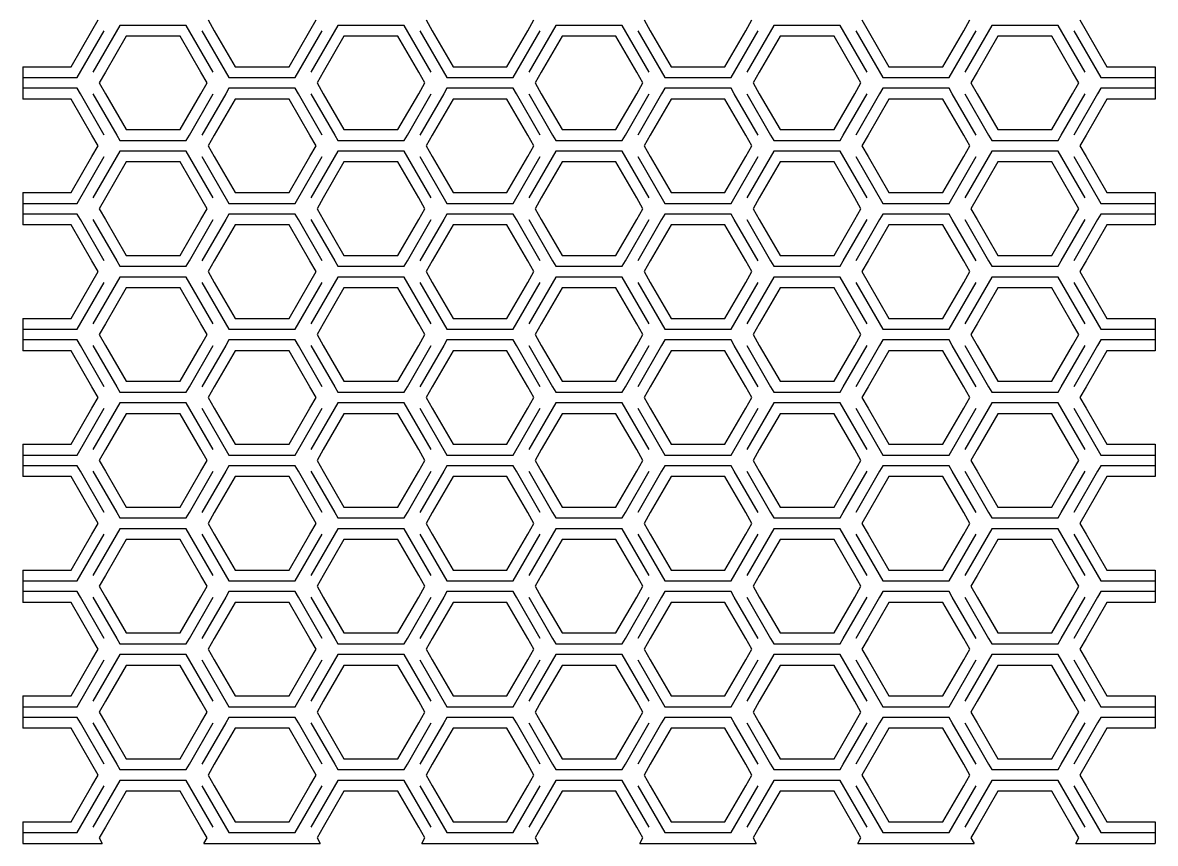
# Model space of a CAD drawing. Extents: x -52 to 52, y -73 to 73.
# Drawn here: x -52.5 to 52.5, y -73.5 to 2.6 of the extents above; entities that cross this region are included whole.
import ezdxf

# ---------------------------------------------------------------- set-up
doc = ezdxf.new("R2010")
doc.units = 0
doc.header["$MEASUREMENT"] = 0
doc.layers.get('0').update_dxf_attribs({"linetype": 'CONTINUOUS'})

msp = doc.modelspace()

# ---------------------------------------------------------------- linework, layer by layer
for p, q in [((-46.07, 1.83), (-45.49, 2.83)), ((-43.47, 2.33), (-45.97, -2)), ((-37.31, 2.33), (-43.47, 2.33)), ((-34.81, -2), (-37.31, 2.33)), ((-35.29, 2.83), (-34.72, 1.83)), ((-25.87, 1.83), (-25.29, 2.83)), ((-23.27, 2.33), (-25.77, -2)), ((-17.12, 2.33), (-23.27, 2.33)), ((-14.62, -2), (-17.12, 2.33)), ((-15.1, 2.83), (-14.52, 1.83)), ((-5.68, 1.83), (-5.1, 2.83)), ((-3.08, 2.33), (-5.58, -2)), ((3.08, 2.33), (-3.08, 2.33)), ((5.58, -2), (3.08, 2.33)), ((5.1, 2.83), (5.68, 1.83)), ((14.52, 1.83), (15.1, 2.83)), ((17.12, 2.33), (14.62, -2)), ((23.27, 2.33), (17.12, 2.33)), ((25.77, -2), (23.27, 2.33)), ((25.29, 2.83), (25.87, 1.83)), ((34.72, 1.83), (35.29, 2.83)), ((37.31, 2.33), (34.81, -2)), ((43.47, 2.33), (37.31, 2.33)), ((45.97, -2), (43.47, 2.33)), ((45.49, 2.83), (46.07, 1.83)), ((-47.99, -1.5), (-46.07, 1.83)), ((-47.41, -2.5), (-44.91, 1.83)), ((-42.89, 1.33), (-44.81, -2)), ((-37.89, 1.33), (-42.89, 1.33)), ((-35.97, -2), (-37.89, 1.33)), ((-35.87, 1.83), (-33.37, -2.5)), ((-34.72, 1.83), (-32.79, -1.5)), ((-27.79, -1.5), (-25.87, 1.83)), ((-27.22, -2.5), (-24.72, 1.83)), ((-22.7, 1.33), (-24.62, -2)), ((-17.7, 1.33), (-22.7, 1.33)), ((-15.77, -2), (-17.7, 1.33)), ((-15.68, 1.83), (-13.18, -2.5)), ((-14.52, 1.83), (-12.6, -1.5)), ((-7.6, -1.5), (-5.68, 1.83)), ((-7.02, -2.5), (-4.52, 1.83)), ((-2.5, 1.33), (-4.42, -2)), ((2.5, 1.33), (-2.5, 1.33)), ((4.42, -2), (2.5, 1.33)), ((4.52, 1.83), (7.02, -2.5)), ((5.68, 1.83), (7.6, -1.5)), ((12.6, -1.5), (14.52, 1.83)), ((13.18, -2.5), (15.68, 1.83)), ((17.7, 1.33), (15.77, -2)), ((22.7, 1.33), (17.7, 1.33)), ((24.62, -2), (22.7, 1.33)), ((24.72, 1.83), (27.22, -2.5)), ((25.87, 1.83), (27.79, -1.5)), ((32.79, -1.5), (34.72, 1.83)), ((33.37, -2.5), (35.87, 1.83)), ((37.89, 1.33), (35.97, -2)), ((42.89, 1.33), (37.89, 1.33)), ((44.81, -2), (42.89, 1.33)), ((44.91, 1.83), (47.41, -2.5)), ((46.07, 1.83), (47.99, -1.5)), ((-52.47, -1.5), (-52.47, -2.5)), ((-52.47, -1.5), (-47.99, -1.5)), ((-44.81, -2), (-45.39, -3)), ((-35.39, -3), (-35.97, -2)), ((-32.79, -1.5), (-27.79, -1.5)), ((-24.62, -2), (-25.2, -3)), ((-15.2, -3), (-15.77, -2)), ((-12.6, -1.5), (-7.6, -1.5)), ((-4.42, -2), (-5, -3)), ((5, -3), (4.42, -2)), ((7.6, -1.5), (12.6, -1.5)), ((15.77, -2), (15.2, -3)), ((25.2, -3), (24.62, -2)), ((27.79, -1.5), (32.79, -1.5)), ((35.97, -2), (35.39, -3)), ((45.39, -3), (44.81, -2)), ((47.99, -1.5), (52.47, -1.5)), ((52.47, -1.5), (52.47, -2.5)), ((-52.47, -2.5), (-52.47, -3.5)), ((-52.47, -2.5), (-47.41, -2.5)), ((-45.39, -3), (-44.81, -4)), ((-35.97, -4), (-35.39, -3)), ((-33.37, -2.5), (-27.22, -2.5)), ((-25.2, -3), (-24.62, -4)), ((-15.77, -4), (-15.2, -3)), ((-13.18, -2.5), (-7.02, -2.5)), ((-5, -3), (-4.42, -4)), ((4.42, -4), (5, -3)), ((7.02, -2.5), (13.18, -2.5)), ((15.2, -3), (15.77, -4)), ((24.62, -4), (25.2, -3)), ((27.22, -2.5), (33.37, -2.5)), ((35.39, -3), (35.97, -4)), ((44.81, -4), (45.39, -3)), ((47.41, -2.5), (52.47, -2.5)), ((52.47, -2.5), (52.47, -3.5)), ((-47.41, -3.5), (-52.47, -3.5)), ((-52.47, -3.5), (-52.47, -4.5)), ((-47.12, -4), (-47.41, -3.5)), ((-44.91, -7.83), (-47.12, -4)), ((-45.97, -4), (-43.76, -7.83)), ((-44.81, -4), (-42.89, -7.33)), ((-37.89, -7.33), (-35.97, -4)), ((-37.03, -7.83), (-34.81, -4)), ((-33.66, -4), (-35.87, -7.83)), ((-33.37, -3.5), (-33.66, -4)), ((-27.22, -3.5), (-33.37, -3.5)), ((-26.93, -4), (-27.22, -3.5)), ((-24.72, -7.83), (-26.93, -4)), ((-25.77, -4), (-23.56, -7.83)), ((-24.62, -4), (-22.7, -7.33)), ((-17.7, -7.33), (-15.77, -4)), ((-16.83, -7.83), (-14.62, -4)), ((-13.46, -4), (-15.68, -7.83)), ((-13.18, -3.5), (-13.46, -4)), ((-7.02, -3.5), (-13.18, -3.5)), ((-6.73, -4), (-7.02, -3.5)), ((-4.52, -7.83), (-6.73, -4)), ((-5.58, -4), (-3.37, -7.83)), ((-4.42, -4), (-2.5, -7.33)), ((2.5, -7.33), (4.42, -4)), ((3.37, -7.83), (5.58, -4)), ((6.73, -4), (4.52, -7.83)), ((7.02, -3.5), (6.73, -4)), ((13.18, -3.5), (7.02, -3.5)), ((13.46, -4), (13.18, -3.5)), ((15.68, -7.83), (13.46, -4)), ((14.62, -4), (16.83, -7.83)), ((15.77, -4), (17.7, -7.33)), ((22.7, -7.33), (24.62, -4)), ((23.56, -7.83), (25.77, -4)), ((26.93, -4), (24.72, -7.83)), ((27.22, -3.5), (26.93, -4)), ((33.37, -3.5), (27.22, -3.5)), ((33.66, -4), (33.37, -3.5)), ((35.87, -7.83), (33.66, -4)), ((34.81, -4), (37.03, -7.83)), ((35.97, -4), (37.89, -7.33)), ((42.89, -7.33), (44.81, -4)), ((43.76, -7.83), (45.97, -4)), ((47.12, -4), (44.91, -7.83)), ((47.41, -3.5), (47.12, -4)), ((52.47, -3.5), (47.41, -3.5)), ((52.47, -3.5), (52.47, -4.5)), ((-47.99, -4.5), (-52.47, -4.5)), ((-46.07, -7.83), (-47.99, -4.5)), ((-32.79, -4.5), (-34.72, -7.83)), ((-27.79, -4.5), (-32.79, -4.5)), ((-25.87, -7.83), (-27.79, -4.5)), ((-12.6, -4.5), (-14.52, -7.83)), ((-7.6, -4.5), (-12.6, -4.5)), ((-5.68, -7.83), (-7.6, -4.5)), ((7.6, -4.5), (5.68, -7.83)), ((12.6, -4.5), (7.6, -4.5)), ((14.52, -7.83), (12.6, -4.5)), ((27.79, -4.5), (25.87, -7.83)), ((32.79, -4.5), (27.79, -4.5)), ((34.72, -7.83), (32.79, -4.5)), ((47.99, -4.5), (46.07, -7.83)), ((52.47, -4.5), (47.99, -4.5)), ((-42.89, -7.33), (-37.89, -7.33)), ((-22.7, -7.33), (-17.7, -7.33)), ((-2.5, -7.33), (2.5, -7.33)), ((17.7, -7.33), (22.7, -7.33)), ((37.89, -7.33), (42.89, -7.33)), ((-45.49, -8.83), (-46.07, -7.83)), ((-43.76, -7.83), (-43.47, -8.33)), ((-43.47, -8.33), (-37.31, -8.33)), ((-37.31, -8.33), (-37.03, -7.83)), ((-34.72, -7.83), (-35.29, -8.83)), ((-25.29, -8.83), (-25.87, -7.83)), ((-23.56, -7.83), (-23.27, -8.33)), ((-23.27, -8.33), (-17.12, -8.33)), ((-17.12, -8.33), (-16.83, -7.83)), ((-14.52, -7.83), (-15.1, -8.83)), ((-5.1, -8.83), (-5.68, -7.83)), ((-3.37, -7.83), (-3.08, -8.33)), ((-3.08, -8.33), (3.08, -8.33)), ((3.08, -8.33), (3.37, -7.83)), ((5.68, -7.83), (5.1, -8.83)), ((15.1, -8.83), (14.52, -7.83)), ((16.83, -7.83), (17.12, -8.33)), ((17.12, -8.33), (23.27, -8.33)), ((23.27, -8.33), (23.56, -7.83)), ((25.87, -7.83), (25.29, -8.83)), ((35.29, -8.83), (34.72, -7.83)), ((37.03, -7.83), (37.31, -8.33)), ((37.31, -8.33), (43.47, -8.33)), ((43.47, -8.33), (43.76, -7.83)), ((46.07, -7.83), (45.49, -8.83)), ((-46.07, -9.83), (-45.49, -8.83)), ((-43.47, -9.33), (-45.97, -13.66)), ((-37.31, -9.33), (-43.47, -9.33)), ((-34.81, -13.66), (-37.31, -9.33)), ((-35.29, -8.83), (-34.72, -9.83)), ((-25.87, -9.83), (-25.29, -8.83)), ((-23.27, -9.33), (-25.77, -13.66)), ((-17.12, -9.33), (-23.27, -9.33)), ((-14.62, -13.66), (-17.12, -9.33)), ((-15.1, -8.83), (-14.52, -9.83)), ((-5.68, -9.83), (-5.1, -8.83)), ((-3.08, -9.33), (-5.58, -13.66)), ((3.08, -9.33), (-3.08, -9.33)), ((5.58, -13.66), (3.08, -9.33)), ((5.1, -8.83), (5.68, -9.83)), ((14.52, -9.83), (15.1, -8.83)), ((17.12, -9.33), (14.62, -13.66)), ((23.27, -9.33), (17.12, -9.33)), ((25.77, -13.66), (23.27, -9.33)), ((25.29, -8.83), (25.87, -9.83)), ((34.72, -9.83), (35.29, -8.83)), ((37.31, -9.33), (34.81, -13.66)), ((43.47, -9.33), (37.31, -9.33)), ((45.97, -13.66), (43.47, -9.33)), ((45.49, -8.83), (46.07, -9.83)), ((-47.99, -13.16), (-46.07, -9.83)), ((-47.41, -14.16), (-44.91, -9.83)), ((-42.89, -10.33), (-44.81, -13.66)), ((-37.89, -10.33), (-42.89, -10.33)), ((-35.97, -13.66), (-37.89, -10.33)), ((-35.87, -9.83), (-33.37, -14.16)), ((-34.72, -9.83), (-32.79, -13.16)), ((-27.79, -13.16), (-25.87, -9.83)), ((-27.22, -14.16), (-24.72, -9.83)), ((-22.7, -10.33), (-24.62, -13.66)), ((-17.7, -10.33), (-22.7, -10.33)), ((-15.77, -13.66), (-17.7, -10.33)), ((-15.68, -9.83), (-13.18, -14.16)), ((-14.52, -9.83), (-12.6, -13.16)), ((-7.6, -13.16), (-5.68, -9.83)), ((-7.02, -14.16), (-4.52, -9.83)), ((-2.5, -10.33), (-4.42, -13.66)), ((2.5, -10.33), (-2.5, -10.33)), ((4.42, -13.66), (2.5, -10.33)), ((4.52, -9.83), (7.02, -14.16)), ((5.68, -9.83), (7.6, -13.16)), ((12.6, -13.16), (14.52, -9.83)), ((13.18, -14.16), (15.68, -9.83)), ((17.7, -10.33), (15.77, -13.66)), ((22.7, -10.33), (17.7, -10.33)), ((24.62, -13.66), (22.7, -10.33)), ((24.72, -9.83), (27.22, -14.16)), ((25.87, -9.83), (27.79, -13.16)), ((32.79, -13.16), (34.72, -9.83)), ((33.37, -14.16), (35.87, -9.83)), ((37.89, -10.33), (35.97, -13.66)), ((42.89, -10.33), (37.89, -10.33)), ((44.81, -13.66), (42.89, -10.33)), ((44.91, -9.83), (47.41, -14.16)), ((46.07, -9.83), (47.99, -13.16)), ((-52.47, -13.16), (-47.99, -13.16)), ((-52.47, -13.16), (-52.47, -14.16)), ((-32.79, -13.16), (-27.79, -13.16)), ((-12.6, -13.16), (-7.6, -13.16)), ((7.6, -13.16), (12.6, -13.16)), ((27.79, -13.16), (32.79, -13.16)), ((47.99, -13.16), (52.47, -13.16)), ((52.47, -13.16), (52.47, -14.16)), ((-52.47, -14.16), (-47.41, -14.16)), ((-52.47, -14.16), (-52.47, -15.16)), ((-44.81, -13.66), (-45.39, -14.66)), ((-45.39, -14.66), (-44.81, -15.66)), ((-35.39, -14.66), (-35.97, -13.66)), ((-35.97, -15.66), (-35.39, -14.66)), ((-33.37, -14.16), (-27.22, -14.16)), ((-24.62, -13.66), (-25.2, -14.66)), ((-25.2, -14.66), (-24.62, -15.66)), ((-15.2, -14.66), (-15.77, -13.66)), ((-15.77, -15.66), (-15.2, -14.66)), ((-13.18, -14.16), (-7.02, -14.16)), ((-4.42, -13.66), (-5, -14.66)), ((-5, -14.66), (-4.42, -15.66)), ((5, -14.66), (4.42, -13.66)), ((4.42, -15.66), (5, -14.66)), ((7.02, -14.16), (13.18, -14.16)), ((15.77, -13.66), (15.2, -14.66)), ((15.2, -14.66), (15.77, -15.66)), ((25.2, -14.66), (24.62, -13.66)), ((24.62, -15.66), (25.2, -14.66)), ((27.22, -14.16), (33.37, -14.16)), ((35.97, -13.66), (35.39, -14.66)), ((35.39, -14.66), (35.97, -15.66)), ((45.39, -14.66), (44.81, -13.66)), ((44.81, -15.66), (45.39, -14.66)), ((47.41, -14.16), (52.47, -14.16)), ((52.47, -14.16), (52.47, -15.16)), ((-47.41, -15.16), (-52.47, -15.16)), ((-52.47, -15.16), (-52.47, -16.16)), ((-47.12, -15.66), (-47.41, -15.16)), ((-44.91, -19.49), (-47.12, -15.66)), ((-45.97, -15.66), (-43.76, -19.49)), ((-44.81, -15.66), (-42.89, -18.99)), ((-37.89, -18.99), (-35.97, -15.66)), ((-37.03, -19.49), (-34.81, -15.66)), ((-33.66, -15.66), (-35.87, -19.49)), ((-33.37, -15.16), (-33.66, -15.66)), ((-27.22, -15.16), (-33.37, -15.16)), ((-26.93, -15.66), (-27.22, -15.16)), ((-24.72, -19.49), (-26.93, -15.66)), ((-25.77, -15.66), (-23.56, -19.49)), ((-24.62, -15.66), (-22.7, -18.99)), ((-17.7, -18.99), (-15.77, -15.66)), ((-16.83, -19.49), (-14.62, -15.66)), ((-13.46, -15.66), (-15.68, -19.49)), ((-13.18, -15.16), (-13.46, -15.66)), ((-7.02, -15.16), (-13.18, -15.16)), ((-6.73, -15.66), (-7.02, -15.16)), ((-4.52, -19.49), (-6.73, -15.66)), ((-5.58, -15.66), (-3.37, -19.49)), ((-4.42, -15.66), (-2.5, -18.99)), ((2.5, -18.99), (4.42, -15.66)), ((3.37, -19.49), (5.58, -15.66)), ((6.73, -15.66), (4.52, -19.49)), ((7.02, -15.16), (6.73, -15.66)), ((13.18, -15.16), (7.02, -15.16)), ((13.46, -15.66), (13.18, -15.16)), ((15.68, -19.49), (13.46, -15.66)), ((14.62, -15.66), (16.83, -19.49)), ((15.77, -15.66), (17.7, -18.99)), ((22.7, -18.99), (24.62, -15.66)), ((23.56, -19.49), (25.77, -15.66)), ((26.93, -15.66), (24.72, -19.49)), ((27.22, -15.16), (26.93, -15.66)), ((33.37, -15.16), (27.22, -15.16)), ((33.66, -15.66), (33.37, -15.16)), ((35.87, -19.49), (33.66, -15.66)), ((34.81, -15.66), (37.03, -19.49)), ((35.97, -15.66), (37.89, -18.99)), ((42.89, -18.99), (44.81, -15.66)), ((43.76, -19.49), (45.97, -15.66)), ((47.12, -15.66), (44.91, -19.49)), ((47.41, -15.16), (47.12, -15.66)), ((52.47, -15.16), (47.41, -15.16)), ((52.47, -15.16), (52.47, -16.16)), ((-47.99, -16.16), (-52.47, -16.16)), ((-46.07, -19.49), (-47.99, -16.16)), ((-32.79, -16.16), (-34.72, -19.49)), ((-27.79, -16.16), (-32.79, -16.16)), ((-25.87, -19.49), (-27.79, -16.16)), ((-12.6, -16.16), (-14.52, -19.49)), ((-7.6, -16.16), (-12.6, -16.16)), ((-5.68, -19.49), (-7.6, -16.16)), ((7.6, -16.16), (5.68, -19.49)), ((12.6, -16.16), (7.6, -16.16)), ((14.52, -19.49), (12.6, -16.16)), ((27.79, -16.16), (25.87, -19.49)), ((32.79, -16.16), (27.79, -16.16)), ((34.72, -19.49), (32.79, -16.16)), ((47.99, -16.16), (46.07, -19.49)), ((52.47, -16.16), (47.99, -16.16)), ((-45.49, -20.49), (-46.07, -19.49)), ((-43.76, -19.49), (-43.47, -19.99)), ((-42.89, -18.99), (-37.89, -18.99)), ((-37.31, -19.99), (-37.03, -19.49)), ((-34.72, -19.49), (-35.29, -20.49)), ((-25.29, -20.49), (-25.87, -19.49)), ((-23.56, -19.49), (-23.27, -19.99)), ((-22.7, -18.99), (-17.7, -18.99)), ((-17.12, -19.99), (-16.83, -19.49)), ((-14.52, -19.49), (-15.1, -20.49)), ((-5.1, -20.49), (-5.68, -19.49)), ((-3.37, -19.49), (-3.08, -19.99)), ((-2.5, -18.99), (2.5, -18.99)), ((3.08, -19.99), (3.37, -19.49)), ((5.68, -19.49), (5.1, -20.49)), ((15.1, -20.49), (14.52, -19.49)), ((16.83, -19.49), (17.12, -19.99)), ((17.7, -18.99), (22.7, -18.99)), ((23.27, -19.99), (23.56, -19.49)), ((25.87, -19.49), (25.29, -20.49)), ((35.29, -20.49), (34.72, -19.49)), ((37.03, -19.49), (37.31, -19.99)), ((37.89, -18.99), (42.89, -18.99)), ((43.47, -19.99), (43.76, -19.49)), ((46.07, -19.49), (45.49, -20.49)), ((-46.07, -21.49), (-45.49, -20.49)), ((-43.47, -19.99), (-37.31, -19.99)), ((-35.29, -20.49), (-34.72, -21.49)), ((-25.87, -21.49), (-25.29, -20.49)), ((-23.27, -19.99), (-17.12, -19.99)), ((-15.1, -20.49), (-14.52, -21.49)), ((-5.68, -21.49), (-5.1, -20.49)), ((-3.08, -19.99), (3.08, -19.99)), ((5.1, -20.49), (5.68, -21.49)), ((14.52, -21.49), (15.1, -20.49)), ((17.12, -19.99), (23.27, -19.99)), ((25.29, -20.49), (25.87, -21.49)), ((34.72, -21.49), (35.29, -20.49)), ((37.31, -19.99), (43.47, -19.99)), ((45.49, -20.49), (46.07, -21.49)), ((-47.99, -24.82), (-46.07, -21.49)), ((-47.41, -25.82), (-44.91, -21.49)), ((-43.47, -20.99), (-45.97, -25.32)), ((-42.89, -21.99), (-44.81, -25.32)), ((-37.31, -20.99), (-43.47, -20.99)), ((-37.89, -21.99), (-42.89, -21.99)), ((-35.97, -25.32), (-37.89, -21.99)), ((-34.81, -25.32), (-37.31, -20.99)), ((-35.87, -21.49), (-33.37, -25.82)), ((-34.72, -21.49), (-32.79, -24.82)), ((-27.79, -24.82), (-25.87, -21.49)), ((-27.22, -25.82), (-24.72, -21.49)), ((-23.27, -20.99), (-25.77, -25.32)), ((-22.7, -21.99), (-24.62, -25.32)), ((-17.12, -20.99), (-23.27, -20.99)), ((-17.7, -21.99), (-22.7, -21.99)), ((-15.77, -25.32), (-17.7, -21.99)), ((-14.62, -25.32), (-17.12, -20.99)), ((-15.68, -21.49), (-13.18, -25.82)), ((-14.52, -21.49), (-12.6, -24.82)), ((-7.6, -24.82), (-5.68, -21.49)), ((-7.02, -25.82), (-4.52, -21.49)), ((-3.08, -20.99), (-5.58, -25.32)), ((-2.5, -21.99), (-4.42, -25.32)), ((3.08, -20.99), (-3.08, -20.99)), ((2.5, -21.99), (-2.5, -21.99)), ((4.42, -25.32), (2.5, -21.99)), ((5.58, -25.32), (3.08, -20.99)), ((4.52, -21.49), (7.02, -25.82)), ((5.68, -21.49), (7.6, -24.82)), ((12.6, -24.82), (14.52, -21.49)), ((13.18, -25.82), (15.68, -21.49)), ((17.12, -20.99), (14.62, -25.32)), ((17.7, -21.99), (15.77, -25.32)), ((23.27, -20.99), (17.12, -20.99)), ((22.7, -21.99), (17.7, -21.99)), ((24.62, -25.32), (22.7, -21.99)), ((25.77, -25.32), (23.27, -20.99)), ((24.72, -21.49), (27.22, -25.82)), ((25.87, -21.49), (27.79, -24.82)), ((32.79, -24.82), (34.72, -21.49)), ((33.37, -25.82), (35.87, -21.49)), ((37.31, -20.99), (34.81, -25.32)), ((37.89, -21.99), (35.97, -25.32)), ((43.47, -20.99), (37.31, -20.99)), ((42.89, -21.99), (37.89, -21.99)), ((44.81, -25.32), (42.89, -21.99)), ((45.97, -25.32), (43.47, -20.99)), ((44.91, -21.49), (47.41, -25.82)), ((46.07, -21.49), (47.99, -24.82)), ((-52.47, -24.82), (-47.99, -24.82)), ((-52.47, -24.82), (-52.47, -25.82)), ((-32.79, -24.82), (-27.79, -24.82)), ((-12.6, -24.82), (-7.6, -24.82)), ((7.6, -24.82), (12.6, -24.82)), ((27.79, -24.82), (32.79, -24.82)), ((47.99, -24.82), (52.47, -24.82)), ((52.47, -24.82), (52.47, -25.82)), ((-52.47, -25.82), (-47.41, -25.82)), ((-52.47, -25.82), (-52.47, -26.82)), ((-44.81, -25.32), (-45.39, -26.32)), ((-35.39, -26.32), (-35.97, -25.32)), ((-33.37, -25.82), (-27.22, -25.82)), ((-24.62, -25.32), (-25.2, -26.32)), ((-15.2, -26.32), (-15.77, -25.32)), ((-13.18, -25.82), (-7.02, -25.82)), ((-4.42, -25.32), (-5, -26.32)), ((5, -26.32), (4.42, -25.32)), ((7.02, -25.82), (13.18, -25.82)), ((15.77, -25.32), (15.2, -26.32)), ((25.2, -26.32), (24.62, -25.32)), ((27.22, -25.82), (33.37, -25.82)), ((35.97, -25.32), (35.39, -26.32)), ((45.39, -26.32), (44.81, -25.32)), ((47.41, -25.82), (52.47, -25.82)), ((52.47, -25.82), (52.47, -26.82)), ((-47.41, -26.82), (-52.47, -26.82)), ((-52.47, -26.82), (-52.47, -27.82)), ((-47.12, -27.32), (-47.41, -26.82)), ((-45.39, -26.32), (-44.81, -27.32)), ((-35.97, -27.32), (-35.39, -26.32)), ((-33.37, -26.82), (-33.66, -27.32)), ((-27.22, -26.82), (-33.37, -26.82)), ((-26.93, -27.32), (-27.22, -26.82)), ((-25.2, -26.32), (-24.62, -27.32)), ((-15.77, -27.32), (-15.2, -26.32)), ((-13.18, -26.82), (-13.46, -27.32)), ((-7.02, -26.82), (-13.18, -26.82)), ((-6.73, -27.32), (-7.02, -26.82)), ((-5, -26.32), (-4.42, -27.32)), ((4.42, -27.32), (5, -26.32)), ((7.02, -26.82), (6.73, -27.32)), ((13.18, -26.82), (7.02, -26.82)), ((13.46, -27.32), (13.18, -26.82)), ((15.2, -26.32), (15.77, -27.32)), ((24.62, -27.32), (25.2, -26.32)), ((27.22, -26.82), (26.93, -27.32)), ((33.37, -26.82), (27.22, -26.82)), ((33.66, -27.32), (33.37, -26.82)), ((35.39, -26.32), (35.97, -27.32)), ((44.81, -27.32), (45.39, -26.32)), ((47.41, -26.82), (47.12, -27.32)), ((52.47, -26.82), (47.41, -26.82)), ((52.47, -26.82), (52.47, -27.82)), ((-47.99, -27.82), (-52.47, -27.82)), ((-46.07, -31.15), (-47.99, -27.82)), ((-44.91, -31.15), (-47.12, -27.32)), ((-45.97, -27.32), (-43.76, -31.15)), ((-44.81, -27.32), (-42.89, -30.65)), ((-37.89, -30.65), (-35.97, -27.32)), ((-37.03, -31.15), (-34.81, -27.32)), ((-33.66, -27.32), (-35.87, -31.15)), ((-32.79, -27.82), (-34.72, -31.15)), ((-27.79, -27.82), (-32.79, -27.82)), ((-25.87, -31.15), (-27.79, -27.82)), ((-24.72, -31.15), (-26.93, -27.32)), ((-25.77, -27.32), (-23.56, -31.15)), ((-24.62, -27.32), (-22.7, -30.65)), ((-17.7, -30.65), (-15.77, -27.32)), ((-16.83, -31.15), (-14.62, -27.32)), ((-13.46, -27.32), (-15.68, -31.15)), ((-12.6, -27.82), (-14.52, -31.15)), ((-7.6, -27.82), (-12.6, -27.82)), ((-5.68, -31.15), (-7.6, -27.82)), ((-4.52, -31.15), (-6.73, -27.32)), ((-5.58, -27.32), (-3.37, -31.15)), ((-4.42, -27.32), (-2.5, -30.65)), ((2.5, -30.65), (4.42, -27.32)), ((3.37, -31.15), (5.58, -27.32)), ((6.73, -27.32), (4.52, -31.15)), ((7.6, -27.82), (5.68, -31.15)), ((12.6, -27.82), (7.6, -27.82)), ((14.52, -31.15), (12.6, -27.82)), ((15.68, -31.15), (13.46, -27.32)), ((14.62, -27.32), (16.83, -31.15)), ((15.77, -27.32), (17.7, -30.65)), ((22.7, -30.65), (24.62, -27.32)), ((23.56, -31.15), (25.77, -27.32)), ((26.93, -27.32), (24.72, -31.15)), ((27.79, -27.82), (25.87, -31.15)), ((32.79, -27.82), (27.79, -27.82)), ((34.72, -31.15), (32.79, -27.82)), ((35.87, -31.15), (33.66, -27.32)), ((34.81, -27.32), (37.03, -31.15)), ((35.97, -27.32), (37.89, -30.65)), ((42.89, -30.65), (44.81, -27.32)), ((43.76, -31.15), (45.97, -27.32)), ((47.12, -27.32), (44.91, -31.15)), ((47.99, -27.82), (46.07, -31.15)), ((52.47, -27.82), (47.99, -27.82)), ((-45.49, -32.15), (-46.07, -31.15)), ((-43.76, -31.15), (-43.47, -31.65)), ((-42.89, -30.65), (-37.89, -30.65)), ((-37.31, -31.65), (-37.03, -31.15)), ((-34.72, -31.15), (-35.29, -32.15)), ((-25.29, -32.15), (-25.87, -31.15)), ((-23.56, -31.15), (-23.27, -31.65)), ((-22.7, -30.65), (-17.7, -30.65)), ((-17.12, -31.65), (-16.83, -31.15)), ((-14.52, -31.15), (-15.1, -32.15)), ((-5.1, -32.15), (-5.68, -31.15)), ((-3.37, -31.15), (-3.08, -31.65)), ((-2.5, -30.65), (2.5, -30.65)), ((3.08, -31.65), (3.37, -31.15)), ((5.68, -31.15), (5.1, -32.15)), ((15.1, -32.15), (14.52, -31.15)), ((16.83, -31.15), (17.12, -31.65)), ((17.7, -30.65), (22.7, -30.65)), ((23.27, -31.65), (23.56, -31.15)), ((25.87, -31.15), (25.29, -32.15)), ((35.29, -32.15), (34.72, -31.15)), ((37.03, -31.15), (37.31, -31.65)), ((37.89, -30.65), (42.89, -30.65)), ((43.47, -31.65), (43.76, -31.15)), ((46.07, -31.15), (45.49, -32.15)), ((-46.07, -33.15), (-45.49, -32.15)), ((-43.47, -31.65), (-37.31, -31.65)), ((-35.29, -32.15), (-34.72, -33.15)), ((-25.87, -33.15), (-25.29, -32.15)), ((-23.27, -31.65), (-17.12, -31.65)), ((-15.1, -32.15), (-14.52, -33.15)), ((-5.68, -33.15), (-5.1, -32.15)), ((-3.08, -31.65), (3.08, -31.65)), ((5.1, -32.15), (5.68, -33.15)), ((14.52, -33.15), (15.1, -32.15)), ((17.12, -31.65), (23.27, -31.65)), ((25.29, -32.15), (25.87, -33.15)), ((34.72, -33.15), (35.29, -32.15)), ((37.31, -31.65), (43.47, -31.65)), ((45.49, -32.15), (46.07, -33.15)), ((-47.99, -36.48), (-46.07, -33.15)), ((-47.41, -37.48), (-44.91, -33.15)), ((-43.47, -32.65), (-45.97, -36.98)), ((-37.31, -32.65), (-43.47, -32.65)), ((-34.81, -36.98), (-37.31, -32.65)), ((-35.87, -33.15), (-33.37, -37.48)), ((-34.72, -33.15), (-32.79, -36.48)), ((-27.79, -36.48), (-25.87, -33.15)), ((-27.22, -37.48), (-24.72, -33.15)), ((-23.27, -32.65), (-25.77, -36.98)), ((-17.12, -32.65), (-23.27, -32.65)), ((-14.62, -36.98), (-17.12, -32.65)), ((-15.68, -33.15), (-13.18, -37.48)), ((-14.52, -33.15), (-12.6, -36.48)), ((-7.6, -36.48), (-5.68, -33.15)), ((-7.02, -37.48), (-4.52, -33.15)), ((-3.08, -32.65), (-5.58, -36.98)), ((3.08, -32.65), (-3.08, -32.65)), ((5.58, -36.98), (3.08, -32.65)), ((4.52, -33.15), (7.02, -37.48)), ((5.68, -33.15), (7.6, -36.48)), ((12.6, -36.48), (14.52, -33.15)), ((13.18, -37.48), (15.68, -33.15)), ((17.12, -32.65), (14.62, -36.98)), ((23.27, -32.65), (17.12, -32.65)), ((25.77, -36.98), (23.27, -32.65)), ((24.72, -33.15), (27.22, -37.48)), ((25.87, -33.15), (27.79, -36.48)), ((32.79, -36.48), (34.72, -33.15)), ((33.37, -37.48), (35.87, -33.15)), ((37.31, -32.65), (34.81, -36.98)), ((43.47, -32.65), (37.31, -32.65)), ((45.97, -36.98), (43.47, -32.65)), ((44.91, -33.15), (47.41, -37.48)), ((46.07, -33.15), (47.99, -36.48)), ((-42.89, -33.65), (-44.81, -36.98)), ((-37.89, -33.65), (-42.89, -33.65)), ((-35.97, -36.98), (-37.89, -33.65)), ((-22.7, -33.65), (-24.62, -36.98)), ((-17.7, -33.65), (-22.7, -33.65)), ((-15.77, -36.98), (-17.7, -33.65)), ((-2.5, -33.65), (-4.42, -36.98)), ((2.5, -33.65), (-2.5, -33.65)), ((4.42, -36.98), (2.5, -33.65)), ((17.7, -33.65), (15.77, -36.98)), ((22.7, -33.65), (17.7, -33.65)), ((24.62, -36.98), (22.7, -33.65)), ((37.89, -33.65), (35.97, -36.98)), ((42.89, -33.65), (37.89, -33.65)), ((44.81, -36.98), (42.89, -33.65)), ((-52.47, -36.48), (-47.99, -36.48)), ((-52.47, -36.48), (-52.47, -37.48)), ((-32.79, -36.48), (-27.79, -36.48)), ((-12.6, -36.48), (-7.6, -36.48)), ((7.6, -36.48), (12.6, -36.48)), ((27.79, -36.48), (32.79, -36.48)), ((47.99, -36.48), (52.47, -36.48)), ((52.47, -36.48), (52.47, -37.48)), ((-52.47, -37.48), (-47.41, -37.48)), ((-52.47, -37.48), (-52.47, -38.48)), ((-44.81, -36.98), (-45.39, -37.98)), ((-35.39, -37.98), (-35.97, -36.98)), ((-33.37, -37.48), (-27.22, -37.48)), ((-24.62, -36.98), (-25.2, -37.98)), ((-15.2, -37.98), (-15.77, -36.98)), ((-13.18, -37.48), (-7.02, -37.48)), ((-4.42, -36.98), (-5, -37.98)), ((5, -37.98), (4.42, -36.98)), ((7.02, -37.48), (13.18, -37.48)), ((15.77, -36.98), (15.2, -37.98)), ((25.2, -37.98), (24.62, -36.98)), ((27.22, -37.48), (33.37, -37.48)), ((35.97, -36.98), (35.39, -37.98)), ((45.39, -37.98), (44.81, -36.98)), ((47.41, -37.48), (52.47, -37.48)), ((52.47, -37.48), (52.47, -38.48)), ((-52.47, -38.48), (-52.47, -39.48)), ((-47.41, -38.48), (-52.47, -38.48)), ((-47.12, -38.98), (-47.41, -38.48)), ((-45.39, -37.98), (-44.81, -38.98)), ((-35.97, -38.98), (-35.39, -37.98)), ((-33.37, -38.48), (-33.66, -38.98)), ((-27.22, -38.48), (-33.37, -38.48)), ((-26.93, -38.98), (-27.22, -38.48)), ((-25.2, -37.98), (-24.62, -38.98)), ((-15.77, -38.98), (-15.2, -37.98)), ((-13.18, -38.48), (-13.46, -38.98)), ((-7.02, -38.48), (-13.18, -38.48)), ((-6.73, -38.98), (-7.02, -38.48)), ((-5, -37.98), (-4.42, -38.98)), ((4.42, -38.98), (5, -37.98)), ((7.02, -38.48), (6.73, -38.98)), ((13.18, -38.48), (7.02, -38.48)), ((13.46, -38.98), (13.18, -38.48)), ((15.2, -37.98), (15.77, -38.98)), ((24.62, -38.98), (25.2, -37.98)), ((27.22, -38.48), (26.93, -38.98)), ((33.37, -38.48), (27.22, -38.48)), ((33.66, -38.98), (33.37, -38.48)), ((35.39, -37.98), (35.97, -38.98)), ((44.81, -38.98), (45.39, -37.98)), ((47.41, -38.48), (47.12, -38.98)), ((52.47, -38.48), (47.41, -38.48)), ((52.47, -38.48), (52.47, -39.48)), ((-47.99, -39.48), (-52.47, -39.48)), ((-46.07, -42.81), (-47.99, -39.48)), ((-44.91, -42.81), (-47.12, -38.98)), ((-45.97, -38.98), (-43.76, -42.81)), ((-44.81, -38.98), (-42.89, -42.31)), ((-37.89, -42.31), (-35.97, -38.98)), ((-37.03, -42.81), (-34.81, -38.98)), ((-33.66, -38.98), (-35.87, -42.81)), ((-32.79, -39.48), (-34.72, -42.81)), ((-27.79, -39.48), (-32.79, -39.48)), ((-25.87, -42.81), (-27.79, -39.48)), ((-24.72, -42.81), (-26.93, -38.98)), ((-25.77, -38.98), (-23.56, -42.81)), ((-24.62, -38.98), (-22.7, -42.31)), ((-17.7, -42.31), (-15.77, -38.98)), ((-16.83, -42.81), (-14.62, -38.98)), ((-13.46, -38.98), (-15.68, -42.81)), ((-12.6, -39.48), (-14.52, -42.81)), ((-7.6, -39.48), (-12.6, -39.48)), ((-5.68, -42.81), (-7.6, -39.48)), ((-4.52, -42.81), (-6.73, -38.98)), ((-5.58, -38.98), (-3.37, -42.81)), ((-4.42, -38.98), (-2.5, -42.31)), ((2.5, -42.31), (4.42, -38.98)), ((3.37, -42.81), (5.58, -38.98)), ((6.73, -38.98), (4.52, -42.81)), ((7.6, -39.48), (5.68, -42.81)), ((12.6, -39.48), (7.6, -39.48)), ((14.52, -42.81), (12.6, -39.48)), ((15.68, -42.81), (13.46, -38.98)), ((14.62, -38.98), (16.83, -42.81)), ((15.77, -38.98), (17.7, -42.31)), ((22.7, -42.31), (24.62, -38.98)), ((23.56, -42.81), (25.77, -38.98)), ((26.93, -38.98), (24.72, -42.81)), ((27.79, -39.48), (25.87, -42.81)), ((32.79, -39.48), (27.79, -39.48)), ((34.72, -42.81), (32.79, -39.48)), ((35.87, -42.81), (33.66, -38.98)), ((34.81, -38.98), (37.03, -42.81)), ((35.97, -38.98), (37.89, -42.31)), ((42.89, -42.31), (44.81, -38.98)), ((43.76, -42.81), (45.97, -38.98)), ((47.12, -38.98), (44.91, -42.81)), ((47.99, -39.48), (46.07, -42.81)), ((52.47, -39.48), (47.99, -39.48)), ((-45.49, -43.81), (-46.07, -42.81)), ((-43.76, -42.81), (-43.47, -43.31)), ((-42.89, -42.31), (-37.89, -42.31)), ((-37.31, -43.31), (-37.03, -42.81)), ((-34.72, -42.81), (-35.29, -43.81)), ((-25.29, -43.81), (-25.87, -42.81)), ((-23.56, -42.81), (-23.27, -43.31)), ((-22.7, -42.31), (-17.7, -42.31)), ((-17.12, -43.31), (-16.83, -42.81)), ((-14.52, -42.81), (-15.1, -43.81)), ((-5.1, -43.81), (-5.68, -42.81)), ((-3.37, -42.81), (-3.08, -43.31)), ((-2.5, -42.31), (2.5, -42.31)), ((3.08, -43.31), (3.37, -42.81)), ((5.68, -42.81), (5.1, -43.81)), ((15.1, -43.81), (14.52, -42.81)), ((16.83, -42.81), (17.12, -43.31)), ((17.7, -42.31), (22.7, -42.31)), ((23.27, -43.31), (23.56, -42.81)), ((25.87, -42.81), (25.29, -43.81)), ((35.29, -43.81), (34.72, -42.81)), ((37.03, -42.81), (37.31, -43.31)), ((37.89, -42.31), (42.89, -42.31)), ((43.47, -43.31), (43.76, -42.81)), ((46.07, -42.81), (45.49, -43.81)), ((-46.07, -44.81), (-45.49, -43.81)), ((-43.47, -43.31), (-37.31, -43.31)), ((-35.29, -43.81), (-34.72, -44.81)), ((-25.87, -44.81), (-25.29, -43.81)), ((-23.27, -43.31), (-17.12, -43.31)), ((-15.1, -43.81), (-14.52, -44.81)), ((-5.68, -44.81), (-5.1, -43.81)), ((-3.08, -43.31), (3.08, -43.31)), ((5.1, -43.81), (5.68, -44.81)), ((14.52, -44.81), (15.1, -43.81)), ((17.12, -43.31), (23.27, -43.31)), ((25.29, -43.81), (25.87, -44.81)), ((34.72, -44.81), (35.29, -43.81)), ((37.31, -43.31), (43.47, -43.31)), ((45.49, -43.81), (46.07, -44.81)), ((-47.99, -48.14), (-46.07, -44.81)), ((-47.41, -49.14), (-44.91, -44.81)), ((-43.47, -44.31), (-45.97, -48.64)), ((-37.31, -44.31), (-43.47, -44.31)), ((-34.81, -48.64), (-37.31, -44.31)), ((-35.87, -44.81), (-33.37, -49.14)), ((-34.72, -44.81), (-32.79, -48.14)), ((-27.79, -48.14), (-25.87, -44.81)), ((-27.22, -49.14), (-24.72, -44.81)), ((-23.27, -44.31), (-25.77, -48.64)), ((-17.12, -44.31), (-23.27, -44.31)), ((-14.62, -48.64), (-17.12, -44.31)), ((-15.68, -44.81), (-13.18, -49.14)), ((-14.52, -44.81), (-12.6, -48.14)), ((-7.6, -48.14), (-5.68, -44.81)), ((-7.02, -49.14), (-4.52, -44.81)), ((-3.08, -44.31), (-5.58, -48.64)), ((3.08, -44.31), (-3.08, -44.31)), ((5.58, -48.64), (3.08, -44.31)), ((4.52, -44.81), (7.02, -49.14)), ((5.68, -44.81), (7.6, -48.14)), ((12.6, -48.14), (14.52, -44.81)), ((13.18, -49.14), (15.68, -44.81)), ((17.12, -44.31), (14.62, -48.64)), ((23.27, -44.31), (17.12, -44.31)), ((25.77, -48.64), (23.27, -44.31)), ((24.72, -44.81), (27.22, -49.14)), ((25.87, -44.81), (27.79, -48.14)), ((32.79, -48.14), (34.72, -44.81)), ((33.37, -49.14), (35.87, -44.81)), ((37.31, -44.31), (34.81, -48.64)), ((43.47, -44.31), (37.31, -44.31)), ((45.97, -48.64), (43.47, -44.31)), ((44.91, -44.81), (47.41, -49.14)), ((46.07, -44.81), (47.99, -48.14)), ((-42.89, -45.31), (-44.81, -48.64)), ((-37.89, -45.31), (-42.89, -45.31)), ((-35.97, -48.64), (-37.89, -45.31)), ((-22.7, -45.31), (-24.62, -48.64)), ((-17.7, -45.31), (-22.7, -45.31)), ((-15.77, -48.64), (-17.7, -45.31)), ((-2.5, -45.31), (-4.42, -48.64)), ((2.5, -45.31), (-2.5, -45.31)), ((4.42, -48.64), (2.5, -45.31)), ((17.7, -45.31), (15.77, -48.64)), ((22.7, -45.31), (17.7, -45.31)), ((24.62, -48.64), (22.7, -45.31)), ((37.89, -45.31), (35.97, -48.64)), ((42.89, -45.31), (37.89, -45.31)), ((44.81, -48.64), (42.89, -45.31)), ((-52.47, -48.14), (-47.99, -48.14)), ((-52.47, -48.14), (-52.47, -49.14)), ((-32.79, -48.14), (-27.79, -48.14)), ((-12.6, -48.14), (-7.6, -48.14)), ((7.6, -48.14), (12.6, -48.14)), ((27.79, -48.14), (32.79, -48.14)), ((47.99, -48.14), (52.47, -48.14)), ((52.47, -48.14), (52.47, -49.14)), ((-52.47, -49.14), (-47.41, -49.14)), ((-52.47, -49.14), (-52.47, -50.14)), ((-44.81, -48.64), (-45.39, -49.64)), ((-35.39, -49.64), (-35.97, -48.64)), ((-33.37, -49.14), (-27.22, -49.14)), ((-24.62, -48.64), (-25.2, -49.64)), ((-15.2, -49.64), (-15.77, -48.64)), ((-13.18, -49.14), (-7.02, -49.14)), ((-4.42, -48.64), (-5, -49.64)), ((5, -49.64), (4.42, -48.64)), ((7.02, -49.14), (13.18, -49.14)), ((15.77, -48.64), (15.2, -49.64)), ((25.2, -49.64), (24.62, -48.64)), ((27.22, -49.14), (33.37, -49.14)), ((35.97, -48.64), (35.39, -49.64)), ((45.39, -49.64), (44.81, -48.64)), ((47.41, -49.14), (52.47, -49.14)), ((52.47, -49.14), (52.47, -50.14)), ((-52.47, -50.14), (-52.47, -51.14)), ((-47.41, -50.14), (-52.47, -50.14)), ((-47.12, -50.64), (-47.41, -50.14)), ((-45.39, -49.64), (-44.81, -50.64)), ((-35.97, -50.64), (-35.39, -49.64)), ((-33.37, -50.14), (-33.66, -50.64)), ((-27.22, -50.14), (-33.37, -50.14)), ((-26.93, -50.64), (-27.22, -50.14)), ((-25.2, -49.64), (-24.62, -50.64)), ((-15.77, -50.64), (-15.2, -49.64)), ((-13.18, -50.14), (-13.46, -50.64)), ((-7.02, -50.14), (-13.18, -50.14)), ((-6.73, -50.64), (-7.02, -50.14)), ((-5, -49.64), (-4.42, -50.64)), ((4.42, -50.64), (5, -49.64)), ((7.02, -50.14), (6.73, -50.64)), ((13.18, -50.14), (7.02, -50.14)), ((13.46, -50.64), (13.18, -50.14)), ((15.2, -49.64), (15.77, -50.64)), ((24.62, -50.64), (25.2, -49.64)), ((27.22, -50.14), (26.93, -50.64)), ((33.37, -50.14), (27.22, -50.14)), ((33.66, -50.64), (33.37, -50.14)), ((35.39, -49.64), (35.97, -50.64)), ((44.81, -50.64), (45.39, -49.64)), ((47.41, -50.14), (47.12, -50.64)), ((52.47, -50.14), (47.41, -50.14)), ((52.47, -50.14), (52.47, -51.14)), ((-47.99, -51.14), (-52.47, -51.14)), ((-46.07, -54.47), (-47.99, -51.14)), ((-44.91, -54.47), (-47.12, -50.64)), ((-45.97, -50.64), (-43.76, -54.47)), ((-44.81, -50.64), (-42.89, -53.97)), ((-37.89, -53.97), (-35.97, -50.64)), ((-37.03, -54.47), (-34.81, -50.64)), ((-33.66, -50.64), (-35.87, -54.47)), ((-32.79, -51.14), (-34.72, -54.47)), ((-27.79, -51.14), (-32.79, -51.14)), ((-25.87, -54.47), (-27.79, -51.14)), ((-24.72, -54.47), (-26.93, -50.64)), ((-25.77, -50.64), (-23.56, -54.47)), ((-24.62, -50.64), (-22.7, -53.97)), ((-17.7, -53.97), (-15.77, -50.64)), ((-16.83, -54.47), (-14.62, -50.64)), ((-13.46, -50.64), (-15.68, -54.47)), ((-12.6, -51.14), (-14.52, -54.47)), ((-7.6, -51.14), (-12.6, -51.14)), ((-5.68, -54.47), (-7.6, -51.14)), ((-4.52, -54.47), (-6.73, -50.64)), ((-5.58, -50.64), (-3.37, -54.47)), ((-4.42, -50.64), (-2.5, -53.97)), ((2.5, -53.97), (4.42, -50.64)), ((3.37, -54.47), (5.58, -50.64)), ((6.73, -50.64), (4.52, -54.47)), ((7.6, -51.14), (5.68, -54.47)), ((12.6, -51.14), (7.6, -51.14)), ((14.52, -54.47), (12.6, -51.14)), ((15.68, -54.47), (13.46, -50.64)), ((14.62, -50.64), (16.83, -54.47)), ((15.77, -50.64), (17.7, -53.97)), ((22.7, -53.97), (24.62, -50.64)), ((23.56, -54.47), (25.77, -50.64)), ((26.93, -50.64), (24.72, -54.47)), ((27.79, -51.14), (25.87, -54.47)), ((32.79, -51.14), (27.79, -51.14)), ((34.72, -54.47), (32.79, -51.14)), ((35.87, -54.47), (33.66, -50.64)), ((34.81, -50.64), (37.03, -54.47)), ((35.97, -50.64), (37.89, -53.97)), ((42.89, -53.97), (44.81, -50.64)), ((43.76, -54.47), (45.97, -50.64)), ((47.12, -50.64), (44.91, -54.47)), ((47.99, -51.14), (46.07, -54.47)), ((52.47, -51.14), (47.99, -51.14)), ((-45.49, -55.47), (-46.07, -54.47)), ((-43.76, -54.47), (-43.47, -54.97)), ((-42.89, -53.97), (-37.89, -53.97)), ((-37.31, -54.97), (-37.03, -54.47)), ((-34.72, -54.47), (-35.29, -55.47)), ((-25.29, -55.47), (-25.87, -54.47)), ((-23.56, -54.47), (-23.27, -54.97)), ((-22.7, -53.97), (-17.7, -53.97)), ((-17.12, -54.97), (-16.83, -54.47)), ((-14.52, -54.47), (-15.1, -55.47)), ((-5.1, -55.47), (-5.68, -54.47)), ((-3.37, -54.47), (-3.08, -54.97)), ((-2.5, -53.97), (2.5, -53.97)), ((3.08, -54.97), (3.37, -54.47)), ((5.68, -54.47), (5.1, -55.47)), ((15.1, -55.47), (14.52, -54.47)), ((16.83, -54.47), (17.12, -54.97)), ((17.7, -53.97), (22.7, -53.97)), ((23.27, -54.97), (23.56, -54.47)), ((25.87, -54.47), (25.29, -55.47)), ((35.29, -55.47), (34.72, -54.47)), ((37.03, -54.47), (37.31, -54.97)), ((37.89, -53.97), (42.89, -53.97)), ((43.47, -54.97), (43.76, -54.47)), ((46.07, -54.47), (45.49, -55.47)), ((-46.07, -56.47), (-45.49, -55.47)), ((-43.47, -54.97), (-37.31, -54.97)), ((-35.29, -55.47), (-34.72, -56.47)), ((-25.87, -56.47), (-25.29, -55.47)), ((-23.27, -54.97), (-17.12, -54.97)), ((-15.1, -55.47), (-14.52, -56.47)), ((-5.68, -56.47), (-5.1, -55.47)), ((-3.08, -54.97), (3.08, -54.97)), ((5.1, -55.47), (5.68, -56.47)), ((14.52, -56.47), (15.1, -55.47)), ((17.12, -54.97), (23.27, -54.97)), ((25.29, -55.47), (25.87, -56.47)), ((34.72, -56.47), (35.29, -55.47)), ((37.31, -54.97), (43.47, -54.97)), ((45.49, -55.47), (46.07, -56.47)), ((-47.99, -59.8), (-46.07, -56.47)), ((-47.41, -60.8), (-44.91, -56.47)), ((-43.47, -55.97), (-45.97, -60.3)), ((-37.31, -55.97), (-43.47, -55.97)), ((-34.81, -60.3), (-37.31, -55.97)), ((-35.87, -56.47), (-33.37, -60.8)), ((-34.72, -56.47), (-32.79, -59.8)), ((-27.79, -59.8), (-25.87, -56.47)), ((-27.22, -60.8), (-24.72, -56.47)), ((-23.27, -55.97), (-25.77, -60.3)), ((-17.12, -55.97), (-23.27, -55.97)), ((-14.62, -60.3), (-17.12, -55.97)), ((-15.68, -56.47), (-13.18, -60.8)), ((-14.52, -56.47), (-12.6, -59.8)), ((-7.6, -59.8), (-5.68, -56.47)), ((-7.02, -60.8), (-4.52, -56.47)), ((-3.08, -55.97), (-5.58, -60.3)), ((3.08, -55.97), (-3.08, -55.97)), ((5.58, -60.3), (3.08, -55.97)), ((4.52, -56.47), (7.02, -60.8)), ((5.68, -56.47), (7.6, -59.8)), ((12.6, -59.8), (14.52, -56.47)), ((13.18, -60.8), (15.68, -56.47)), ((17.12, -55.97), (14.62, -60.3)), ((23.27, -55.97), (17.12, -55.97)), ((25.77, -60.3), (23.27, -55.97)), ((24.72, -56.47), (27.22, -60.8)), ((25.87, -56.47), (27.79, -59.8)), ((32.79, -59.8), (34.72, -56.47)), ((33.37, -60.8), (35.87, -56.47)), ((37.31, -55.97), (34.81, -60.3)), ((43.47, -55.97), (37.31, -55.97)), ((45.97, -60.3), (43.47, -55.97)), ((44.91, -56.47), (47.41, -60.8)), ((46.07, -56.47), (47.99, -59.8)), ((-42.89, -56.97), (-44.81, -60.3)), ((-37.89, -56.97), (-42.89, -56.97)), ((-35.97, -60.3), (-37.89, -56.97)), ((-22.7, -56.97), (-24.62, -60.3)), ((-17.7, -56.97), (-22.7, -56.97)), ((-15.77, -60.3), (-17.7, -56.97)), ((-2.5, -56.97), (-4.42, -60.3)), ((2.5, -56.97), (-2.5, -56.97)), ((4.42, -60.3), (2.5, -56.97)), ((17.7, -56.97), (15.77, -60.3)), ((22.7, -56.97), (17.7, -56.97)), ((24.62, -60.3), (22.7, -56.97)), ((37.89, -56.97), (35.97, -60.3)), ((42.89, -56.97), (37.89, -56.97)), ((44.81, -60.3), (42.89, -56.97)), ((-52.47, -59.8), (-52.47, -60.8)), ((-52.47, -59.8), (-47.99, -59.8)), ((-32.79, -59.8), (-27.79, -59.8)), ((-12.6, -59.8), (-7.6, -59.8)), ((7.6, -59.8), (12.6, -59.8)), ((27.79, -59.8), (32.79, -59.8)), ((47.99, -59.8), (52.47, -59.8)), ((52.47, -59.8), (52.47, -60.8)), ((-52.47, -60.8), (-52.47, -61.8)), ((-52.47, -60.8), (-47.41, -60.8)), ((-44.81, -60.3), (-45.39, -61.3)), ((-35.39, -61.3), (-35.97, -60.3)), ((-33.37, -60.8), (-27.22, -60.8)), ((-24.62, -60.3), (-25.2, -61.3)), ((-15.2, -61.3), (-15.77, -60.3)), ((-13.18, -60.8), (-7.02, -60.8)), ((-4.42, -60.3), (-5, -61.3)), ((5, -61.3), (4.42, -60.3)), ((7.02, -60.8), (13.18, -60.8)), ((15.77, -60.3), (15.2, -61.3)), ((25.2, -61.3), (24.62, -60.3)), ((27.22, -60.8), (33.37, -60.8)), ((35.97, -60.3), (35.39, -61.3)), ((45.39, -61.3), (44.81, -60.3)), ((47.41, -60.8), (52.47, -60.8)), ((52.47, -60.8), (52.47, -61.8)), ((-52.47, -61.8), (-52.47, -62.8)), ((-47.41, -61.8), (-52.47, -61.8)), ((-47.12, -62.3), (-47.41, -61.8)), ((-45.39, -61.3), (-44.81, -62.3)), ((-35.97, -62.3), (-35.39, -61.3)), ((-33.37, -61.8), (-33.66, -62.3)), ((-27.22, -61.8), (-33.37, -61.8)), ((-26.93, -62.3), (-27.22, -61.8)), ((-25.2, -61.3), (-24.62, -62.3)), ((-15.77, -62.3), (-15.2, -61.3)), ((-13.18, -61.8), (-13.46, -62.3)), ((-7.02, -61.8), (-13.18, -61.8)), ((-6.73, -62.3), (-7.02, -61.8)), ((-5, -61.3), (-4.42, -62.3)), ((4.42, -62.3), (5, -61.3)), ((7.02, -61.8), (6.73, -62.3)), ((13.18, -61.8), (7.02, -61.8)), ((13.46, -62.3), (13.18, -61.8)), ((15.2, -61.3), (15.77, -62.3)), ((24.62, -62.3), (25.2, -61.3)), ((27.22, -61.8), (26.93, -62.3)), ((33.37, -61.8), (27.22, -61.8)), ((33.66, -62.3), (33.37, -61.8)), ((35.39, -61.3), (35.97, -62.3)), ((44.81, -62.3), (45.39, -61.3)), ((47.41, -61.8), (47.12, -62.3)), ((52.47, -61.8), (47.41, -61.8)), ((52.47, -61.8), (52.47, -62.8)), ((-47.99, -62.8), (-52.47, -62.8)), ((-46.07, -66.13), (-47.99, -62.8)), ((-44.91, -66.13), (-47.12, -62.3)), ((-45.97, -62.3), (-43.76, -66.13)), ((-44.81, -62.3), (-42.89, -65.63)), ((-37.89, -65.63), (-35.97, -62.3)), ((-37.03, -66.13), (-34.81, -62.3)), ((-33.66, -62.3), (-35.87, -66.13)), ((-32.79, -62.8), (-34.72, -66.13)), ((-27.79, -62.8), (-32.79, -62.8)), ((-25.87, -66.13), (-27.79, -62.8)), ((-24.72, -66.13), (-26.93, -62.3)), ((-25.77, -62.3), (-23.56, -66.13)), ((-24.62, -62.3), (-22.7, -65.63)), ((-17.7, -65.63), (-15.77, -62.3)), ((-16.83, -66.13), (-14.62, -62.3)), ((-13.46, -62.3), (-15.68, -66.13)), ((-12.6, -62.8), (-14.52, -66.13)), ((-7.6, -62.8), (-12.6, -62.8)), ((-5.68, -66.13), (-7.6, -62.8)), ((-4.52, -66.13), (-6.73, -62.3)), ((-5.58, -62.3), (-3.37, -66.13)), ((-4.42, -62.3), (-2.5, -65.63)), ((2.5, -65.63), (4.42, -62.3)), ((3.37, -66.13), (5.58, -62.3)), ((6.73, -62.3), (4.52, -66.13)), ((7.6, -62.8), (5.68, -66.13)), ((12.6, -62.8), (7.6, -62.8)), ((14.52, -66.13), (12.6, -62.8)), ((15.68, -66.13), (13.46, -62.3)), ((14.62, -62.3), (16.83, -66.13)), ((15.77, -62.3), (17.7, -65.63)), ((22.7, -65.63), (24.62, -62.3)), ((23.56, -66.13), (25.77, -62.3)), ((26.93, -62.3), (24.72, -66.13)), ((27.79, -62.8), (25.87, -66.13)), ((32.79, -62.8), (27.79, -62.8)), ((34.72, -66.13), (32.79, -62.8)), ((35.87, -66.13), (33.66, -62.3)), ((34.81, -62.3), (37.03, -66.13)), ((35.97, -62.3), (37.89, -65.63)), ((42.89, -65.63), (44.81, -62.3)), ((43.76, -66.13), (45.97, -62.3)), ((47.12, -62.3), (44.91, -66.13)), ((47.99, -62.8), (46.07, -66.13)), ((52.47, -62.8), (47.99, -62.8)), ((-42.89, -65.63), (-37.89, -65.63)), ((-22.7, -65.63), (-17.7, -65.63)), ((-2.5, -65.63), (2.5, -65.63)), ((17.7, -65.63), (22.7, -65.63)), ((37.89, -65.63), (42.89, -65.63)), ((-45.49, -67.13), (-46.07, -66.13)), ((-46.07, -68.13), (-45.49, -67.13)), ((-43.76, -66.13), (-43.47, -66.63)), ((-43.47, -66.63), (-37.31, -66.63)), ((-37.31, -66.63), (-37.03, -66.13)), ((-34.72, -66.13), (-35.29, -67.13)), ((-35.29, -67.13), (-34.72, -68.13)), ((-25.29, -67.13), (-25.87, -66.13)), ((-25.87, -68.13), (-25.29, -67.13)), ((-23.56, -66.13), (-23.27, -66.63)), ((-23.27, -66.63), (-17.12, -66.63)), ((-17.12, -66.63), (-16.83, -66.13)), ((-14.52, -66.13), (-15.1, -67.13)), ((-15.1, -67.13), (-14.52, -68.13)), ((-5.1, -67.13), (-5.68, -66.13)), ((-5.68, -68.13), (-5.1, -67.13)), ((-3.37, -66.13), (-3.08, -66.63)), ((-3.08, -66.63), (3.08, -66.63)), ((3.08, -66.63), (3.37, -66.13)), ((5.68, -66.13), (5.1, -67.13)), ((5.1, -67.13), (5.68, -68.13)), ((15.1, -67.13), (14.52, -66.13)), ((14.52, -68.13), (15.1, -67.13)), ((16.83, -66.13), (17.12, -66.63)), ((17.12, -66.63), (23.27, -66.63)), ((23.27, -66.63), (23.56, -66.13)), ((25.87, -66.13), (25.29, -67.13)), ((25.29, -67.13), (25.87, -68.13)), ((35.29, -67.13), (34.72, -66.13)), ((34.72, -68.13), (35.29, -67.13)), ((37.03, -66.13), (37.31, -66.63)), ((37.31, -66.63), (43.47, -66.63)), ((43.47, -66.63), (43.76, -66.13)), ((46.07, -66.13), (45.49, -67.13)), ((45.49, -67.13), (46.07, -68.13)), ((-47.99, -71.46), (-46.07, -68.13)), ((-47.41, -72.46), (-44.91, -68.13)), ((-43.47, -67.63), (-45.97, -71.96)), ((-37.31, -67.63), (-43.47, -67.63)), ((-34.81, -71.96), (-37.31, -67.63)), ((-35.87, -68.13), (-33.37, -72.46)), ((-34.72, -68.13), (-32.79, -71.46)), ((-27.79, -71.46), (-25.87, -68.13)), ((-27.22, -72.46), (-24.72, -68.13)), ((-23.27, -67.63), (-25.77, -71.96)), ((-17.12, -67.63), (-23.27, -67.63)), ((-14.62, -71.96), (-17.12, -67.63)), ((-15.68, -68.13), (-13.18, -72.46)), ((-14.52, -68.13), (-12.6, -71.46)), ((-7.6, -71.46), (-5.68, -68.13)), ((-7.02, -72.46), (-4.52, -68.13)), ((-3.08, -67.63), (-5.58, -71.96)), ((3.08, -67.63), (-3.08, -67.63)), ((5.58, -71.96), (3.08, -67.63)), ((4.52, -68.13), (7.02, -72.46)), ((5.68, -68.13), (7.6, -71.46)), ((12.6, -71.46), (14.52, -68.13)), ((13.18, -72.46), (15.68, -68.13)), ((17.12, -67.63), (14.62, -71.96)), ((23.27, -67.63), (17.12, -67.63)), ((25.77, -71.96), (23.27, -67.63)), ((24.72, -68.13), (27.22, -72.46)), ((25.87, -68.13), (27.79, -71.46)), ((32.79, -71.46), (34.72, -68.13)), ((33.37, -72.46), (35.87, -68.13)), ((37.31, -67.63), (34.81, -71.96)), ((43.47, -67.63), (37.31, -67.63)), ((45.97, -71.96), (43.47, -67.63)), ((44.91, -68.13), (47.41, -72.46)), ((46.07, -68.13), (47.99, -71.46)), ((-42.89, -68.63), (-44.81, -71.96)), ((-37.89, -68.63), (-42.89, -68.63)), ((-35.97, -71.96), (-37.89, -68.63)), ((-22.7, -68.63), (-24.62, -71.96)), ((-17.7, -68.63), (-22.7, -68.63)), ((-15.77, -71.96), (-17.7, -68.63)), ((-2.5, -68.63), (-4.42, -71.96)), ((2.5, -68.63), (-2.5, -68.63)), ((4.42, -71.96), (2.5, -68.63)), ((17.7, -68.63), (15.77, -71.96)), ((22.7, -68.63), (17.7, -68.63)), ((24.62, -71.96), (22.7, -68.63)), ((37.89, -68.63), (35.97, -71.96)), ((42.89, -68.63), (37.89, -68.63)), ((44.81, -71.96), (42.89, -68.63)), ((-52.47, -71.46), (-52.47, -72.46)), ((-52.47, -71.46), (-47.99, -71.46)), ((-44.81, -71.96), (-45.39, -72.96)), ((-35.39, -72.96), (-35.97, -71.96)), ((-32.79, -71.46), (-27.79, -71.46)), ((-24.62, -71.96), (-25.2, -72.96)), ((-15.2, -72.96), (-15.77, -71.96)), ((-12.6, -71.46), (-7.6, -71.46)), ((-4.42, -71.96), (-5, -72.96)), ((5, -72.96), (4.42, -71.96)), ((7.6, -71.46), (12.6, -71.46)), ((15.77, -71.96), (15.2, -72.96)), ((25.2, -72.96), (24.62, -71.96)), ((27.79, -71.46), (32.79, -71.46)), ((35.97, -71.96), (35.39, -72.96)), ((45.39, -72.96), (44.81, -71.96)), ((47.99, -71.46), (52.47, -71.46)), ((52.47, -71.46), (52.47, -72.46)), ((-52.47, -72.46), (-52.47, -73.46)), ((-52.47, -72.46), (-47.41, -72.46)), ((-52.47, -73.46), (-45.1, -73.46)), ((-45.39, -72.96), (-45.1, -73.46)), ((-35.68, -73.46), (-35.39, -72.96)), ((-35.68, -73.46), (-24.91, -73.46)), ((-33.37, -72.46), (-27.22, -72.46)), ((-25.2, -72.96), (-24.91, -73.46)), ((-15.48, -73.46), (-15.2, -72.96)), ((-15.48, -73.46), (-4.71, -73.46)), ((-13.18, -72.46), (-7.02, -72.46)), ((-5, -72.96), (-4.71, -73.46)), ((4.71, -73.46), (5, -72.96)), ((4.71, -73.46), (15.48, -73.46)), ((7.02, -72.46), (13.18, -72.46)), ((15.2, -72.96), (15.48, -73.46)), ((24.91, -73.46), (25.2, -72.96)), ((24.91, -73.46), (35.68, -73.46)), ((27.22, -72.46), (33.37, -72.46)), ((35.39, -72.96), (35.68, -73.46)), ((45.1, -73.46), (45.39, -72.96)), ((45.1, -73.46), (52.47, -73.46)), ((47.41, -72.46), (52.47, -72.46)), ((52.47, -72.46), (52.47, -73.46))]:
    msp.add_line(p, q)

doc.saveas('drawing.dxf')
